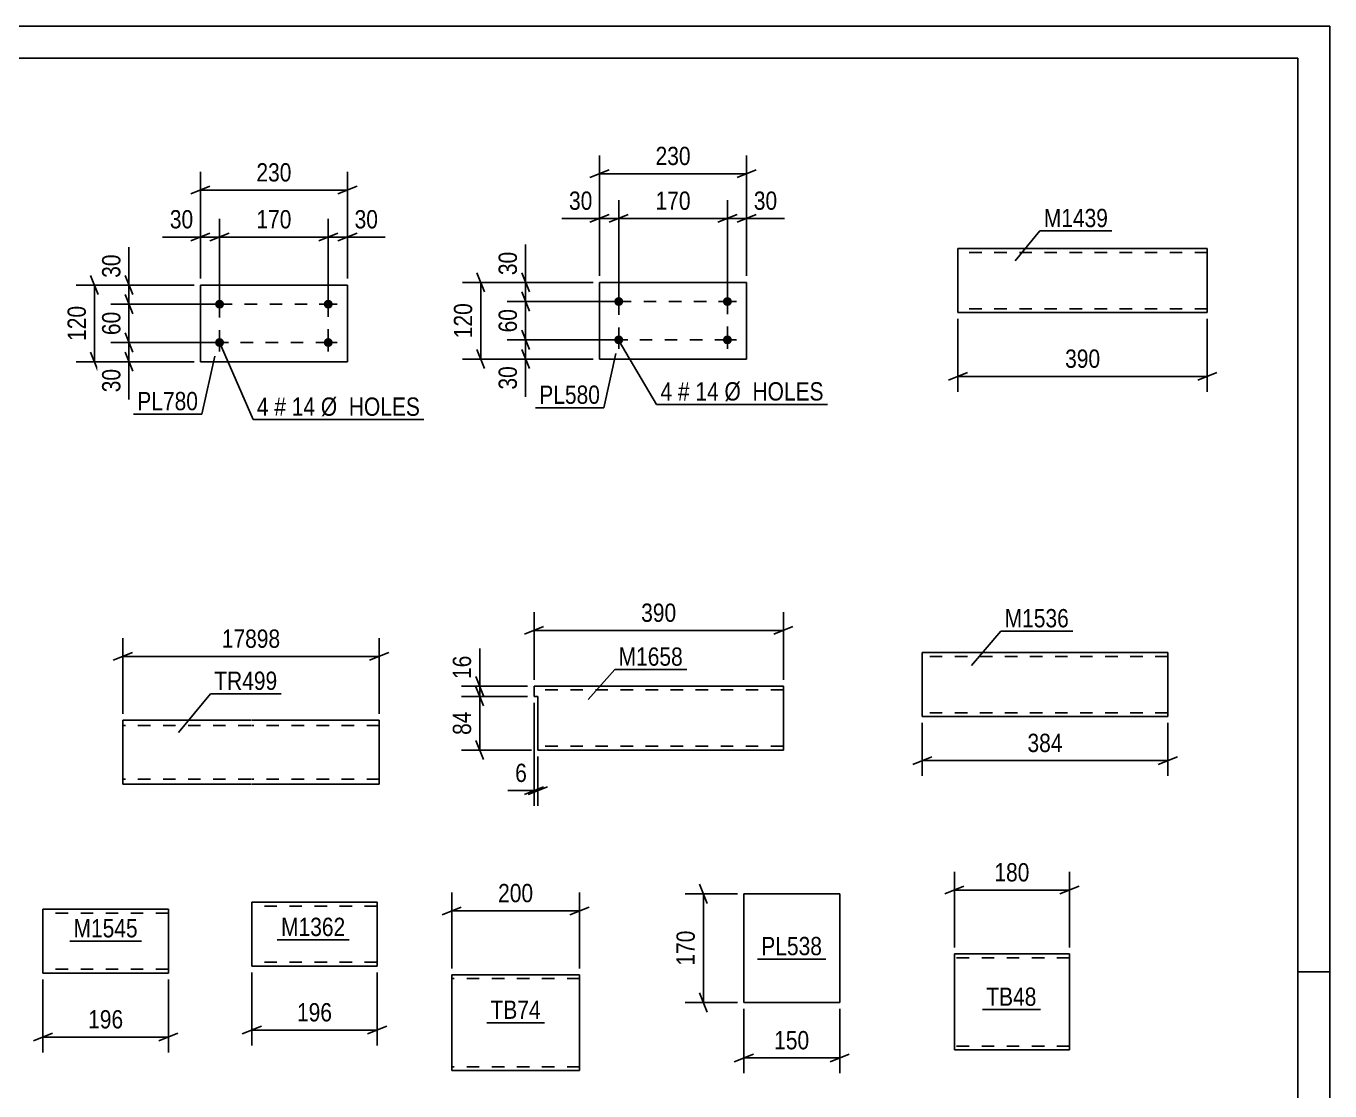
# Model space of a CAD drawing. Header units: millimetres. Extents: x 0 to 420, y 0 to 297.
# Drawn here: x 216 to 420, y 130.4 to 297 of the extents above; entities that cross this region are included whole.
import ezdxf

# ---------------------------------------------------------------- set-up
doc = ezdxf.new("R2010")
doc.units = ezdxf.units.MM
doc.linetypes.add('DXK_LINE_DOT2', pattern=[3.9198, 1.9599, -1.9599])
doc.styles.add('Arial Narrow', font='ARIALN.TTF', dxfattribs={"height": 0.2})

# ---------------------------------------------------------------- blocks, each defined once
blk = doc.blocks.new('Unknown-814761063-1133')
at = {"color": 5, "linetype": 'Continuous'}
for p, q in [((420, 297), (0, 297)), ((420, 0), (420, 297)), ((415, 292), (5, 292)), ((415, 5), (415, 292)), ((420, 149), (415, 149))]:
    blk.add_line(p, q, dxfattribs=at)
blk = doc.blocks.new('Part-814761063-9930 - 9929')
at = {"color": 2, "linetype": 'Continuous'}
for p, q in [((361.25, 136.9), (361.25, 151.81)), ((361.25, 151.81), (379.25, 151.81)), ((379.25, 151.81), (379.25, 136.81)), ((361.25, 136.81), (361.25, 136.9)), ((379.25, 136.81), (361.25, 136.81))]:
    blk.add_line(p, q, dxfattribs=at)
at = {"color": 7, "linetype": 'DXK_LINE_DOT2'}
for p, q in [((379.25, 151.21), (361.25, 151.21)), ((361.25, 137.41), (361.25, 137.46)), ((379.25, 137.41), (361.25, 137.41)), ((379.25, 137.41), (379.25, 137.46))]:
    blk.add_line(p, q, dxfattribs=at)
blk = doc.blocks.new('Part-814761063-9902 - 9901')
at = {"color": 2, "linetype": 'Continuous'}
for p, q in [((251.18, 188.37), (231.18, 188.37)), ((231.18, 188.37), (231.18, 178.37)), ((271.28, 188.37), (251.28, 188.37)), ((271.28, 188.37), (271.28, 186.77)), ((271.28, 186.77), (271.28, 179.97)), ((271.28, 178.37), (271.28, 179.97)), ((251.18, 178.37), (231.18, 178.37)), ((271.28, 178.37), (251.28, 178.37))]:
    blk.add_line(p, q, dxfattribs=at)
at = {"color": 7, "linetype": 'DXK_LINE_DOT2'}
for p, q in [((271.28, 186.77), (271.28, 188.25)), ((251.18, 187.57), (231.18, 187.57)), ((271.28, 187.57), (251.28, 187.57)), ((271.28, 179.23), (271.28, 179.66)), ((231.18, 179.17), (231.18, 179.23)), ((251.18, 179.17), (231.18, 179.17)), ((271.28, 179.17), (251.28, 179.17)), ((271.28, 179.17), (271.28, 179.23))]:
    blk.add_line(p, q, dxfattribs=at)
blk = doc.blocks.new('Part-814761063-9923 - 9922')
at = {"color": 2, "linetype": 'Continuous'}
for p, q in [((343.31, 161.23), (328.31, 161.23)), ((328.31, 144.23), (328.31, 161.23)), ((343.31, 144.23), (343.31, 161.23)), ((343.31, 144.23), (328.31, 144.23))]:
    blk.add_line(p, q, dxfattribs=at)
blk = doc.blocks.new('Part-814761063-9959 - 9958')
at = {"color": 2, "linetype": 'Continuous'}
for p, q in [((282.62, 133.66), (282.62, 148.56)), ((282.62, 148.56), (302.62, 148.56)), ((302.62, 148.56), (302.62, 134.76)), ((302.62, 133.56), (302.62, 134.76)), ((282.62, 133.66), (282.62, 133.56)), ((282.62, 133.56), (302.62, 133.56))]:
    blk.add_line(p, q, dxfattribs=at)
at = {"color": 7, "linetype": 'DXK_LINE_DOT2'}
for p, q in [((302.62, 147.96), (282.62, 147.96)), ((302.62, 147.92), (302.62, 147.96)), ((302.62, 147.96), (302.62, 147.92)), ((302.62, 147.82), (302.62, 147.92)), ((302.62, 147.92), (302.62, 147.82)), ((282.62, 134.16), (282.62, 134.21)), ((302.62, 134.16), (282.62, 134.16)), ((302.62, 134.21), (302.62, 134.53)), ((302.62, 134.16), (302.62, 134.21))]:
    blk.add_line(p, q, dxfattribs=at)
blk = doc.blocks.new('Part-814761063-10028 - 10027')
at = {"color": 2, "linetype": 'Continuous'}
for p, q in [((270.96, 159.91), (251.36, 159.91)), ((251.36, 150.01), (251.36, 159.91)), ((270.96, 159.91), (270.96, 151.11)), ((270.96, 149.91), (270.96, 151.11)), ((251.36, 149.91), (251.36, 150.01)), ((270.96, 149.91), (251.36, 149.91))]:
    blk.add_line(p, q, dxfattribs=at)
at = {"color": 7, "linetype": 'DXK_LINE_DOT2'}
for p, q in [((270.96, 159.31), (251.36, 159.31)), ((270.96, 159.31), (270.96, 159.27)), ((270.96, 159.27), (270.96, 159.31)), ((270.96, 159.17), (270.96, 159.27)), ((270.96, 159.27), (270.96, 159.17)), ((251.36, 150.51), (251.36, 150.56)), ((270.96, 150.51), (251.36, 150.51)), ((270.96, 150.56), (270.96, 150.89)), ((270.96, 150.51), (270.96, 150.56))]:
    blk.add_line(p, q, dxfattribs=at)
blk = doc.blocks.new('Part-814761063-10035 - 10034')
at = {"color": 2, "linetype": 'Continuous'}
for p, q in [((328.75, 256.9), (305.75, 256.9)), ((305.75, 244.9), (305.75, 256.9)), ((328.75, 244.9), (328.75, 256.9)), ((328.75, 244.9), (305.75, 244.9))]:
    blk.add_line(p, q, dxfattribs=at)
blk = doc.blocks.new('Bolt-814761063-10036 - 10034')
at = {"linetype": 'Continuous'}
for points in [[(308.75, 253.2, -1), (308.75, 254.6, -1)], [(325.75, 253.2, -1), (325.75, 254.6, -1)], [(308.75, 247.2, -1), (308.75, 248.6, -1)], [(325.75, 247.2, -1), (325.75, 248.6, -1)]]:
    blk.add_hatch(color=1, dxfattribs=at).paths.add_polyline_path(points)
at = {"color": 1, "linetype": 'Continuous'}
for p, q in [((308.75, 255.3), (308.75, 252.5)), ((325.75, 255.3), (325.75, 252.5)), ((310.15, 253.9), (307.35, 253.9)), ((327.15, 253.9), (324.35, 253.9)), ((308.75, 249.3), (308.75, 246.5)), ((325.75, 249.3), (325.75, 246.5)), ((310.15, 247.9), (307.35, 247.9)), ((327.15, 247.9), (324.35, 247.9))]:
    blk.add_line(p, q, dxfattribs=at)
blk = doc.blocks.new('Part-814761063-10095 - 10094')
at = {"color": 2, "linetype": 'Continuous'}
for p, q in [((400.82, 262.18), (361.82, 262.18)), ((361.82, 252.28), (361.82, 262.18)), ((400.82, 262.18), (400.82, 252.18)), ((361.82, 252.18), (361.82, 252.28)), ((400.82, 252.18), (361.82, 252.18))]:
    blk.add_line(p, q, dxfattribs=at)
at = {"color": 7, "linetype": 'DXK_LINE_DOT2'}
for p, q in [((400.82, 261.58), (361.82, 261.58)), ((361.82, 252.78), (361.82, 252.83)), ((400.82, 252.78), (361.82, 252.78)), ((400.82, 252.78), (400.82, 252.83))]:
    blk.add_line(p, q, dxfattribs=at)
blk = doc.blocks.new('Part-814761063-10149 - 10148')
at = {"color": 2, "linetype": 'Continuous'}
for p, q in [((356.24, 197.76), (356.24, 198.96)), ((356.24, 198.96), (394.64, 198.96)), ((394.64, 198.96), (394.64, 198.87)), ((394.64, 198.87), (394.64, 197.76)), ((356.24, 189.7), (356.24, 197.76)), ((394.64, 197.76), (394.64, 190.16)), ((356.24, 189.05), (356.24, 189.7)), ((394.64, 188.96), (394.64, 190.16)), ((356.24, 188.96), (356.24, 189.05)), ((394.64, 188.96), (356.24, 188.96))]:
    blk.add_line(p, q, dxfattribs=at)
at = {"color": 7, "linetype": 'DXK_LINE_DOT2'}
for p, q in [((394.64, 198.36), (356.24, 198.36)), ((394.64, 198.61), (394.64, 197.76)), ((356.24, 189.7), (356.24, 189.31)), ((394.64, 189.61), (394.64, 189.93)), ((356.24, 189.56), (356.24, 189.61)), ((394.64, 189.56), (356.24, 189.56)), ((356.24, 188.96), (356.24, 188.96)), ((394.64, 189.56), (394.64, 189.61)), ((394.64, 189.56), (394.64, 189.61))]:
    blk.add_line(p, q, dxfattribs=at)
blk = doc.blocks.new('Part-814761063-10160 - 10159')
at = {"color": 2, "linetype": 'Continuous'}
for p, q in [((238.3, 158.81), (218.68, 158.81)), ((218.68, 148.9), (218.68, 158.81)), ((238.3, 158.81), (238.3, 150.01)), ((218.68, 148.81), (218.68, 148.9)), ((238.3, 148.81), (238.3, 150.01)), ((238.3, 148.81), (218.68, 148.81))]:
    blk.add_line(p, q, dxfattribs=at)
at = {"color": 7, "linetype": 'DXK_LINE_DOT2'}
for p, q in [((238.3, 158.21), (218.68, 158.21)), ((238.3, 158.21), (238.3, 158.17)), ((238.3, 158.17), (238.3, 158.21)), ((238.3, 158.07), (238.3, 158.17)), ((238.3, 158.17), (238.3, 158.07)), ((218.68, 149.41), (218.68, 149.46)), ((238.3, 149.41), (218.68, 149.41)), ((238.3, 149.46), (238.3, 149.78)), ((238.3, 149.41), (238.3, 149.46))]:
    blk.add_line(p, q, dxfattribs=at)
blk = doc.blocks.new('Part-814761063-10167 - 10166')
at = {"color": 2, "linetype": 'Continuous'}
for p, q in [((266.31, 256.48), (243.31, 256.48)), ((243.31, 244.48), (243.31, 256.48)), ((266.31, 244.48), (266.31, 256.48)), ((266.31, 244.48), (243.31, 244.48))]:
    blk.add_line(p, q, dxfattribs=at)
blk = doc.blocks.new('Bolt-814761063-10168 - 10166')
at = {"linetype": 'Continuous'}
for points in [[(246.31, 252.78, -1), (246.31, 254.18, -1)], [(263.31, 252.78, -1), (263.31, 254.18, -1)], [(246.31, 246.78, -1), (246.31, 248.18, -1)], [(263.31, 246.78, -1), (263.31, 248.18, -1)]]:
    blk.add_hatch(color=1, dxfattribs=at).paths.add_polyline_path(points)
at = {"color": 1, "linetype": 'Continuous'}
for p, q in [((247.71, 253.48), (244.91, 253.48)), ((246.31, 252.08), (246.31, 254.88)), ((264.71, 253.48), (261.91, 253.48)), ((263.31, 252.08), (263.31, 254.88)), ((246.31, 246.08), (246.31, 248.88)), ((263.31, 246.08), (263.31, 248.88)), ((247.71, 247.48), (244.91, 247.48)), ((264.71, 247.48), (261.91, 247.48))]:
    blk.add_line(p, q, dxfattribs=at)
blk = doc.blocks.new('Part-814761063-10184 - 10183')
at = {"color": 2, "linetype": 'Continuous'}
for p, q in [((295.5, 193.72), (295.5, 192.12)), ((334.5, 193.72), (295.5, 193.72)), ((295.5, 192.12), (296.1, 192.11)), ((296.1, 183.81), (296.1, 192.11)), ((334.5, 193.72), (334.5, 193.62)), ((334.5, 193.62), (334.5, 192.52)), ((334.5, 192.52), (334.5, 183.72)), ((296.1, 183.72), (296.1, 183.81)), ((334.5, 183.72), (296.1, 183.72))]:
    blk.add_line(p, q, dxfattribs=at)
at = {"color": 7, "linetype": 'DXK_LINE_DOT2'}
for p, q in [((334.5, 193.12), (295.5, 193.12)), ((334.5, 193.36), (334.5, 192.52)), ((296.1, 184.36), (296.1, 184.46)), ((334.5, 184.32), (296.1, 184.32)), ((296.1, 183.81), (296.1, 183.72)), ((334.5, 184.36), (334.5, 184.46)), ((334.5, 184.32), (334.5, 184.36)), ((334.5, 184.32), (334.5, 184.36))]:
    blk.add_line(p, q, dxfattribs=at)
blk = doc.blocks.new('Rectangle-814761063-12265 - 10034')
at = {"color": 1, "linetype": 'DXK_LINE_DOT2'}
blk.add_lwpolyline([(308.75, 253.9), (325.75, 253.9), (325.75, 247.9), (308.75, 247.9), (308.75, 253.9)], close=True, dxfattribs=at)
blk = doc.blocks.new('Rectangle-814761063-12255 - 10166')
at = {"color": 1, "linetype": 'DXK_LINE_DOT2'}
blk.add_lwpolyline([(246.31, 253.48), (263.31, 253.48), (263.31, 247.48), (246.31, 247.48), (246.31, 253.48)], close=True, dxfattribs=at)
blk = doc.blocks.new('StraightDimension-814761063-10302 - 9929')
at = {"color": 7, "linetype": 'Continuous'}
for p, q in [((361.25, 152.81), (361.25, 164.66)), ((379.25, 152.81), (379.25, 164.66)), ((362.75, 162.41), (359.75, 161.21)), ((361.25, 161.81), (379.25, 161.81)), ((377.75, 161.21), (380.75, 162.41))]:
    blk.add_line(p, q, dxfattribs=at)
at = {"color": 0}
blk.add_wipeout([(373.6, 162.56), (373.6, 166.76), (366.91, 166.76), (366.91, 162.56)], dxfattribs=at)
at = {"color": 3, "style": 'Arial Narrow'}
blk.add_text('180', height=2.863, dxfattribs=at).set_placement((367.51, 163.16))
blk = doc.blocks.new('StraightDimension-814761063-10250 - 9901')
at = {"color": 7, "linetype": 'Continuous'}
for p, q in [((231.18, 189.37), (231.18, 201.22)), ((271.28, 189.37), (271.28, 201.22)), ((232.68, 198.97), (229.68, 197.77)), ((231.18, 198.37), (271.28, 198.37)), ((269.78, 197.77), (272.78, 198.97))]:
    blk.add_line(p, q, dxfattribs=at)
at = {"color": 0}
blk.add_wipeout([(256.4, 199.12), (256.4, 203.32), (246.06, 203.32), (246.06, 199.12)], dxfattribs=at)
at = {"color": 3, "style": 'Arial Narrow'}
blk.add_text('17898', height=2.863, dxfattribs=at).set_placement((246.66, 199.72))
blk = doc.blocks.new('StraightDimension-814761063-10294 - 9922')
at = {"color": 7, "linetype": 'Continuous'}
for p, q in [((327.31, 161.23), (319.14, 161.23)), ((322.59, 159.73), (321.39, 162.73)), ((321.99, 144.23), (321.99, 161.23)), ((321.39, 145.73), (322.59, 142.73)), ((327.31, 144.23), (319.14, 144.23))]:
    blk.add_line(p, q, dxfattribs=at)
at = {"color": 0}
blk.add_wipeout([(321.24, 156.07), (317.04, 156.07), (317.04, 149.39), (321.24, 149.39)], dxfattribs=at)
at = {"color": 3, "style": 'Arial Narrow'}
blk.add_text('170', height=2.863, rotation=90.0002, dxfattribs=at).set_placement((320.64, 149.99))
blk = doc.blocks.new('StraightDimension-814761063-10298 - 9922')
at = {"color": 7, "linetype": 'Continuous'}
for p, q in [((328.31, 143.23), (328.31, 133.14)), ((343.31, 143.23), (343.31, 133.14)), ((329.81, 136.14), (326.81, 134.94)), ((328.31, 135.54), (343.31, 135.54)), ((341.81, 134.94), (344.81, 136.14))]:
    blk.add_line(p, q, dxfattribs=at)
at = {"color": 0}
blk.add_wipeout([(339.15, 136.29), (339.15, 140.49), (332.46, 140.49), (332.46, 136.29)], dxfattribs=at)
at = {"color": 3, "style": 'Arial Narrow'}
blk.add_text('150', height=2.863, dxfattribs=at).set_placement((333.06, 136.89))
blk = doc.blocks.new('StraightDimension-814761063-10338 - 9958')
at = {"color": 7, "linetype": 'Continuous'}
for p, q in [((282.62, 149.56), (282.62, 161.41)), ((302.62, 149.56), (302.62, 161.41)), ((284.12, 159.16), (281.12, 157.96)), ((301.12, 157.96), (304.12, 159.16)), ((282.62, 158.56), (302.62, 158.56))]:
    blk.add_line(p, q, dxfattribs=at)
at = {"color": 0}
blk.add_wipeout([(295.96, 159.31), (295.96, 163.51), (289.28, 163.51), (289.28, 159.31)], dxfattribs=at)
at = {"color": 3, "style": 'Arial Narrow'}
blk.add_text('200', height=2.863, dxfattribs=at).set_placement((289.88, 159.91))
blk = doc.blocks.new('StraightDimension-814761063-10382 - 10027')
at = {"color": 7, "linetype": 'Continuous'}
for p, q in [((251.36, 148.91), (251.36, 137.51)), ((270.96, 148.91), (270.96, 137.51)), ((252.86, 140.51), (249.86, 139.31)), ((251.36, 139.91), (270.96, 139.91)), ((269.46, 139.31), (272.46, 140.51))]:
    blk.add_line(p, q, dxfattribs=at)
at = {"color": 0}
blk.add_wipeout([(264.5, 140.66), (264.5, 144.86), (257.82, 144.86), (257.82, 140.66)], dxfattribs=at)
at = {"color": 3, "style": 'Arial Narrow'}
blk.add_text('196', height=2.863, dxfattribs=at).set_placement((258.42, 141.26))
blk = doc.blocks.new('StraightDimension-814761063-10398 - 10034')
at = {"color": 7, "linetype": 'Continuous'}
for p, q in [((286.57, 258.4), (287.77, 255.4)), ((304.75, 256.9), (284.32, 256.9)), ((287.17, 244.9), (287.17, 256.9)), ((304.75, 244.9), (284.32, 244.9)), ((287.77, 243.4), (286.57, 246.4))]:
    blk.add_line(p, q, dxfattribs=at)
at = {"color": 0}
blk.add_wipeout([(286.42, 254.24), (282.22, 254.24), (282.22, 247.56), (286.42, 247.56)], dxfattribs=at)
at = {"color": 3, "style": 'Arial Narrow'}
blk.add_text('120', height=2.863, rotation=90.0002, dxfattribs=at).set_placement((285.82, 248.16))
blk = doc.blocks.new('StraightDimension-814761063-10386 - 10034')
at = {"color": 7, "linetype": 'Continuous'}
for p, q in [((293.57, 258.4), (294.77, 255.4)), ((304.75, 256.9), (291.32, 256.9)), ((294.77, 252.4), (293.57, 255.4)), ((294.17, 253.9), (294.17, 256.9)), ((307.75, 253.9), (291.32, 253.9))]:
    blk.add_line(p, q, dxfattribs=at)
at = {"color": 0}
blk.add_wipeout([(293.42, 262.28), (289.22, 262.28), (289.22, 257.43), (293.42, 257.43)], dxfattribs=at)
at = {"color": 7, "linetype": 'Continuous'}
blk.add_line((294.17, 256.9), (294.17, 262.81), dxfattribs=at)
blk.add_line((294.17, 256.9), (294.17, 262.81), dxfattribs=at)
at = {"color": 3, "style": 'Arial Narrow'}
blk.add_text('30', height=2.863, rotation=90.0002, dxfattribs=at).set_placement((292.82, 258.03))
blk = doc.blocks.new('StraightDimension-814761063-10388 - 10034')
at = {"color": 7, "linetype": 'Continuous'}
for p, q in [((293.57, 249.4), (294.77, 246.4)), ((307.75, 247.9), (291.32, 247.9)), ((294.17, 244.9), (294.17, 247.9)), ((304.75, 244.9), (291.32, 244.9)), ((294.77, 243.4), (293.57, 246.4))]:
    blk.add_line(p, q, dxfattribs=at)
at = {"color": 0}
blk.add_wipeout([(293.42, 244.38), (289.22, 244.38), (289.22, 239.52), (293.42, 239.52)], dxfattribs=at)
at = {"color": 7, "linetype": 'Continuous'}
blk.add_line((294.17, 244.9), (294.17, 239), dxfattribs=at)
blk.add_line((294.17, 244.9), (294.17, 239), dxfattribs=at)
at = {"color": 3, "style": 'Arial Narrow'}
blk.add_text('30', height=2.863, rotation=90.0002, dxfattribs=at).set_placement((292.82, 240.12))
blk = doc.blocks.new('StraightDimension-814761063-10387 - 10034')
at = {"color": 7, "linetype": 'Continuous'}
for p, q in [((293.57, 255.4), (294.77, 252.4)), ((307.75, 253.9), (291.32, 253.9)), ((294.17, 247.9), (294.17, 253.9)), ((294.77, 246.4), (293.57, 249.4)), ((307.75, 247.9), (291.32, 247.9))]:
    blk.add_line(p, q, dxfattribs=at)
at = {"color": 0}
blk.add_wipeout([(293.42, 253.33), (289.22, 253.33), (289.22, 248.47), (293.42, 248.47)], dxfattribs=at)
at = {"color": 3, "style": 'Arial Narrow'}
blk.add_text('60', height=2.863, rotation=90.0002, dxfattribs=at).set_placement((292.82, 249.07))
blk = doc.blocks.new('StraightDimension-814761063-10402 - 10034')
at = {"color": 7, "linetype": 'Continuous'}
for p, q in [((325.75, 254.9), (325.75, 269.75)), ((328.75, 257.9), (328.75, 269.75)), ((324.25, 266.3), (327.25, 267.5)), ((330.25, 267.5), (327.25, 266.3)), ((325.75, 266.9), (328.75, 266.9))]:
    blk.add_line(p, q, dxfattribs=at)
at = {"color": 0}
blk.add_wipeout([(334.14, 267.65), (334.14, 271.85), (329.28, 271.85), (329.28, 267.65)], dxfattribs=at)
at = {"color": 7, "linetype": 'Continuous'}
blk.add_line((328.75, 266.9), (334.66, 266.9), dxfattribs=at)
blk.add_line((328.75, 266.9), (334.66, 266.9), dxfattribs=at)
at = {"color": 3, "style": 'Arial Narrow'}
blk.add_text('30', height=2.863, dxfattribs=at).set_placement((329.88, 268.25))
blk = doc.blocks.new('StraightDimension-814761063-10403 - 10034')
at = {"color": 7, "linetype": 'Continuous'}
for p, q in [((308.75, 254.9), (308.75, 269.75)), ((325.75, 254.9), (325.75, 269.75)), ((310.25, 267.5), (307.25, 266.3)), ((324.25, 266.3), (327.25, 267.5)), ((308.75, 266.9), (325.75, 266.9))]:
    blk.add_line(p, q, dxfattribs=at)
at = {"color": 0}
blk.add_wipeout([(320.6, 267.65), (320.6, 271.85), (313.91, 271.85), (313.91, 267.65)], dxfattribs=at)
at = {"color": 3, "style": 'Arial Narrow'}
blk.add_text('170', height=2.863, dxfattribs=at).set_placement((314.51, 268.25))
blk = doc.blocks.new('StraightDimension-814761063-10404 - 10034')
at = {"color": 7, "linetype": 'Continuous'}
for p, q in [((305.75, 257.9), (305.75, 269.75)), ((308.75, 254.9), (308.75, 269.75)), ((304.25, 266.3), (307.25, 267.5)), ((310.25, 267.5), (307.25, 266.3)), ((305.75, 266.9), (308.75, 266.9))]:
    blk.add_line(p, q, dxfattribs=at)
at = {"color": 0}
blk.add_wipeout([(305.23, 267.65), (305.23, 271.85), (300.37, 271.85), (300.37, 267.65)], dxfattribs=at)
at = {"color": 7, "linetype": 'Continuous'}
blk.add_line((305.75, 266.9), (299.85, 266.9), dxfattribs=at)
blk.add_line((305.75, 266.9), (299.85, 266.9), dxfattribs=at)
at = {"color": 3, "style": 'Arial Narrow'}
blk.add_text('30', height=2.863, dxfattribs=at).set_placement((300.97, 268.25))
blk = doc.blocks.new('StraightDimension-814761063-10414 - 10034')
at = {"color": 7, "linetype": 'Continuous'}
for p, q in [((305.75, 257.9), (305.75, 276.75)), ((328.75, 257.9), (328.75, 276.75)), ((307.25, 274.5), (304.25, 273.3)), ((305.75, 273.9), (328.75, 273.9)), ((327.25, 273.3), (330.25, 274.5))]:
    blk.add_line(p, q, dxfattribs=at)
at = {"color": 0}
blk.add_wipeout([(320.6, 274.65), (320.6, 278.85), (313.91, 278.85), (313.91, 274.65)], dxfattribs=at)
at = {"color": 3, "style": 'Arial Narrow'}
blk.add_text('230', height=2.863, dxfattribs=at).set_placement((314.51, 275.25))
blk = doc.blocks.new('StraightDimension-814761063-10462 - 10094')
at = {"color": 7, "linetype": 'Continuous'}
for p, q in [((361.82, 251.18), (361.82, 239.78)), ((400.82, 251.18), (400.82, 239.78)), ((363.32, 242.78), (360.32, 241.58)), ((399.32, 241.58), (402.32, 242.78)), ((361.82, 242.18), (400.82, 242.18))]:
    blk.add_line(p, q, dxfattribs=at)
at = {"color": 0}
blk.add_wipeout([(384.66, 242.93), (384.66, 247.13), (377.98, 247.13), (377.98, 242.93)], dxfattribs=at)
at = {"color": 3, "style": 'Arial Narrow'}
blk.add_text('390', height=2.863, dxfattribs=at).set_placement((378.58, 243.53))
blk = doc.blocks.new('StraightDimension-814761063-10494 - 10148')
at = {"color": 7, "linetype": 'Continuous'}
for p, q in [((356.24, 187.96), (356.24, 179.66)), ((394.64, 187.96), (394.64, 179.66)), ((357.74, 182.66), (354.74, 181.46)), ((356.24, 182.06), (394.64, 182.06)), ((393.14, 181.46), (396.14, 182.66))]:
    blk.add_line(p, q, dxfattribs=at)
at = {"color": 0}
blk.add_wipeout([(378.78, 182.81), (378.78, 187.01), (372.09, 187.01), (372.09, 182.81)], dxfattribs=at)
at = {"color": 3, "style": 'Arial Narrow'}
blk.add_text('384', height=2.863, dxfattribs=at).set_placement((372.69, 183.41))
blk = doc.blocks.new('StraightDimension-814761063-10498 - 10159')
at = {"color": 7, "linetype": 'Continuous'}
for p, q in [((218.68, 147.81), (218.68, 136.41)), ((238.3, 147.81), (238.3, 136.41)), ((220.18, 139.41), (217.18, 138.21)), ((218.68, 138.81), (238.3, 138.81)), ((236.8, 138.21), (239.8, 139.41))]:
    blk.add_line(p, q, dxfattribs=at)
at = {"color": 0}
blk.add_wipeout([(231.83, 139.56), (231.83, 143.76), (225.15, 143.76), (225.15, 139.56)], dxfattribs=at)
at = {"color": 3, "style": 'Arial Narrow'}
blk.add_text('196', height=2.863, dxfattribs=at).set_placement((225.75, 140.16))
blk = doc.blocks.new('StraightDimension-814761063-11687 - 10166')
at = {"color": 7, "linetype": 'Continuous'}
for p, q in [((231.54, 254.98), (232.74, 251.98)), ((245.31, 253.48), (229.29, 253.48)), ((232.14, 247.48), (232.14, 253.48)), ((232.74, 245.98), (231.54, 248.98)), ((245.31, 247.48), (229.29, 247.48))]:
    blk.add_line(p, q, dxfattribs=at)
at = {"color": 0}
blk.add_wipeout([(231.39, 252.91), (227.19, 252.91), (227.19, 248.05), (231.39, 248.05)], dxfattribs=at)
at = {"color": 3, "style": 'Arial Narrow'}
blk.add_text('60', height=2.863, rotation=90.0002, dxfattribs=at).set_placement((230.79, 248.65))
blk = doc.blocks.new('StraightDimension-814761063-10518 - 10166')
at = {"color": 7, "linetype": 'Continuous'}
for p, q in [((263.31, 254.48), (263.31, 266.84)), ((266.31, 257.48), (266.31, 266.84)), ((261.81, 263.39), (264.81, 264.59)), ((263.31, 263.99), (266.31, 263.99)), ((267.81, 264.59), (264.81, 263.39))]:
    blk.add_line(p, q, dxfattribs=at)
at = {"color": 0}
blk.add_wipeout([(271.69, 264.74), (271.69, 268.94), (266.83, 268.94), (266.83, 264.74)], dxfattribs=at)
at = {"color": 7, "linetype": 'Continuous'}
blk.add_line((266.31, 263.99), (272.21, 263.99), dxfattribs=at)
blk.add_line((266.31, 263.99), (272.21, 263.99), dxfattribs=at)
at = {"color": 3, "style": 'Arial Narrow'}
blk.add_text('30', height=2.863, dxfattribs=at).set_placement((267.43, 265.34))
blk = doc.blocks.new('StraightDimension-814761063-10514 - 10166')
at = {"color": 7, "linetype": 'Continuous'}
for p, q in [((226.14, 257.98), (227.34, 254.98)), ((242.31, 256.48), (223.89, 256.48)), ((226.74, 244.48), (226.74, 256.48)), ((227.34, 242.98), (226.14, 245.98)), ((242.31, 244.48), (223.89, 244.48))]:
    blk.add_line(p, q, dxfattribs=at)
at = {"color": 0}
blk.add_wipeout([(225.99, 253.82), (221.79, 253.82), (221.79, 247.14), (225.99, 247.14)], dxfattribs=at)
at = {"color": 3, "style": 'Arial Narrow'}
blk.add_text('120', height=2.863, rotation=90.0002, dxfattribs=at).set_placement((225.39, 247.74))
blk = doc.blocks.new('StraightDimension-814761063-10519 - 10166')
at = {"color": 7, "linetype": 'Continuous'}
for p, q in [((246.31, 254.48), (246.31, 266.84)), ((263.31, 254.48), (263.31, 266.84)), ((247.81, 264.59), (244.81, 263.39)), ((246.31, 263.99), (263.31, 263.99)), ((261.81, 263.39), (264.81, 264.59))]:
    blk.add_line(p, q, dxfattribs=at)
at = {"color": 0}
blk.add_wipeout([(258.15, 264.74), (258.15, 268.94), (251.47, 268.94), (251.47, 264.74)], dxfattribs=at)
at = {"color": 3, "style": 'Arial Narrow'}
blk.add_text('170', height=2.863, dxfattribs=at).set_placement((252.07, 265.34))
blk = doc.blocks.new('StraightDimension-814761063-10520 - 10166')
at = {"color": 7, "linetype": 'Continuous'}
for p, q in [((243.31, 257.48), (243.31, 266.84)), ((246.31, 254.48), (246.31, 266.84)), ((241.81, 263.39), (244.81, 264.59)), ((243.31, 263.99), (246.31, 263.99)), ((247.81, 264.59), (244.81, 263.39))]:
    blk.add_line(p, q, dxfattribs=at)
at = {"color": 0}
blk.add_wipeout([(242.78, 264.74), (242.78, 268.94), (237.93, 268.94), (237.93, 264.74)], dxfattribs=at)
at = {"color": 7, "linetype": 'Continuous'}
blk.add_line((243.31, 263.99), (237.4, 263.99), dxfattribs=at)
blk.add_line((243.31, 263.99), (237.4, 263.99), dxfattribs=at)
at = {"color": 3, "style": 'Arial Narrow'}
blk.add_text('30', height=2.863, dxfattribs=at).set_placement((238.53, 265.34))
blk = doc.blocks.new('StraightDimension-814761063-10530 - 10166')
at = {"color": 7, "linetype": 'Continuous'}
for p, q in [((243.31, 257.48), (243.31, 274.18)), ((266.31, 257.48), (266.31, 274.18)), ((244.81, 271.93), (241.81, 270.73)), ((243.31, 271.33), (266.31, 271.33)), ((264.81, 270.73), (267.81, 271.93))]:
    blk.add_line(p, q, dxfattribs=at)
at = {"color": 0}
blk.add_wipeout([(258.15, 272.08), (258.15, 276.28), (251.47, 276.28), (251.47, 272.08)], dxfattribs=at)
at = {"color": 3, "style": 'Arial Narrow'}
blk.add_text('230', height=2.863, dxfattribs=at).set_placement((252.07, 272.68))
blk = doc.blocks.new('StraightDimension-814761063-11686 - 10166')
at = {"color": 7, "linetype": 'Continuous'}
for p, q in [((231.54, 257.98), (232.74, 254.98)), ((242.31, 256.48), (229.29, 256.48)), ((232.74, 251.98), (231.54, 254.98)), ((232.14, 253.48), (232.14, 256.48)), ((245.31, 253.48), (229.29, 253.48))]:
    blk.add_line(p, q, dxfattribs=at)
at = {"color": 0}
blk.add_wipeout([(231.39, 261.86), (227.19, 261.86), (227.19, 257.01), (231.39, 257.01)], dxfattribs=at)
at = {"color": 7, "linetype": 'Continuous'}
blk.add_line((232.14, 256.48), (232.14, 262.39), dxfattribs=at)
blk.add_line((232.14, 256.48), (232.14, 262.39), dxfattribs=at)
at = {"color": 3, "style": 'Arial Narrow'}
blk.add_text('30', height=2.863, rotation=90.0002, dxfattribs=at).set_placement((230.79, 257.61))
blk = doc.blocks.new('StraightDimension-814761063-11688 - 10166')
at = {"color": 7, "linetype": 'Continuous'}
for p, q in [((231.54, 248.98), (232.74, 245.98)), ((245.31, 247.48), (229.29, 247.48)), ((232.14, 244.48), (232.14, 247.48)), ((232.74, 242.98), (231.54, 245.98)), ((242.31, 244.48), (229.29, 244.48))]:
    blk.add_line(p, q, dxfattribs=at)
at = {"color": 0}
blk.add_wipeout([(231.39, 243.96), (227.19, 243.96), (227.19, 239.1), (231.39, 239.1)], dxfattribs=at)
at = {"color": 7, "linetype": 'Continuous'}
blk.add_line((232.14, 244.48), (232.14, 238.57), dxfattribs=at)
blk.add_line((232.14, 244.48), (232.14, 238.57), dxfattribs=at)
at = {"color": 3, "style": 'Arial Narrow'}
blk.add_text('30', height=2.863, rotation=90.0002, dxfattribs=at).set_placement((230.79, 239.7))
blk = doc.blocks.new('StraightDimension-814761063-10549 - 10183')
at = {"color": 7, "linetype": 'Continuous'}
for p, q in [((295.5, 191.12), (295.5, 174.97)), ((296.1, 182.72), (296.1, 174.97)), ((294, 176.77), (297, 177.97)), ((297.6, 177.97), (294.6, 176.77)), ((295.5, 177.37), (296.1, 177.37))]:
    blk.add_line(p, q, dxfattribs=at)
at = {"color": 0}
blk.add_wipeout([(294.97, 178.12), (294.97, 182.32), (291.95, 182.32), (291.95, 178.12)], dxfattribs=at)
at = {"color": 7, "linetype": 'Continuous'}
blk.add_line((295.5, 177.37), (291.42, 177.37), dxfattribs=at)
blk.add_line((295.5, 177.37), (291.42, 177.37), dxfattribs=at)
at = {"color": 3, "style": 'Arial Narrow'}
blk.add_text('6', height=2.86, dxfattribs=at).set_placement((292.55, 178.72))
blk = doc.blocks.new('StraightDimension-814761063-10554 - 10183')
at = {"color": 7, "linetype": 'Continuous'}
for p, q in [((295.5, 194.72), (295.5, 205.28)), ((334.5, 194.72), (334.5, 205.28)), ((297, 203.03), (294, 201.83)), ((295.5, 202.43), (334.5, 202.43)), ((333, 201.83), (336, 203.03))]:
    blk.add_line(p, q, dxfattribs=at)
at = {"color": 0}
blk.add_wipeout([(318.34, 203.18), (318.34, 207.38), (311.66, 207.38), (311.66, 203.18)], dxfattribs=at)
at = {"color": 3, "style": 'Arial Narrow'}
blk.add_text('390', height=2.863, dxfattribs=at).set_placement((312.26, 203.78))
blk = doc.blocks.new('StraightDimension-814761063-11820 - 10183')
at = {"color": 7, "linetype": 'Continuous'}
for p, q in [((286.4, 195.22), (287.6, 192.22)), ((294.5, 193.72), (284.15, 193.72)), ((294.5, 192.12), (284.15, 192.12)), ((287.6, 190.62), (286.4, 193.62)), ((287, 192.12), (287, 193.72))]:
    blk.add_line(p, q, dxfattribs=at)
at = {"color": 0}
blk.add_wipeout([(286.25, 199.1), (282.05, 199.1), (282.05, 194.24), (286.25, 194.24)], dxfattribs=at)
at = {"color": 7, "linetype": 'Continuous'}
blk.add_line((287, 193.72), (287, 199.62), dxfattribs=at)
blk.add_line((287, 193.72), (287, 199.62), dxfattribs=at)
at = {"color": 3, "style": 'Arial Narrow'}
blk.add_text('16', height=2.863, rotation=90.0002, dxfattribs=at).set_placement((285.65, 194.84))
blk = doc.blocks.new('StraightDimension-814761063-11821 - 10183')
at = {"color": 7, "linetype": 'Continuous'}
for p, q in [((294.5, 192.12), (284.15, 192.12)), ((286.4, 193.62), (287.6, 190.62)), ((287, 183.72), (287, 192.12)), ((295.1, 183.72), (284.15, 183.72)), ((287.6, 182.22), (286.4, 185.22))]:
    blk.add_line(p, q, dxfattribs=at)
at = {"color": 0}
blk.add_wipeout([(286.25, 190.34), (282.05, 190.34), (282.05, 185.49), (286.25, 185.49)], dxfattribs=at)
at = {"color": 3, "style": 'Arial Narrow'}
blk.add_text('84', height=2.863, rotation=90.0002, dxfattribs=at).set_placement((285.65, 186.09))
blk = doc.blocks.new('Mark-814761063-10602 - 9929')
at = {"color": 0}
blk.add_wipeout([(374.1, 143.7), (374.1, 146.7), (366.24, 146.7), (366.24, 143.7)], dxfattribs=at)
blk.add_wipeout([(374.1, 143.7), (374.1, 146.7), (366.24, 146.7), (366.24, 143.7)], dxfattribs=at)
at = {"color": 30, "linetype": 'Continuous'}
blk.add_line((365.64, 143.1), (374.7, 143.1), dxfattribs=at)
at = {"color": 3, "style": 'Arial Narrow'}
blk.add_text('TB48', height=2.863, dxfattribs=at).set_placement((366.24, 143.7))
blk = doc.blocks.new('Mark-814761063-10595 - 9901')
at = {"color": 0}
blk.add_wipeout([(255.35, 193.13), (255.35, 196.13), (245.48, 196.13), (245.48, 193.13)], dxfattribs=at)
blk.add_wipeout([(255.35, 193.13), (255.35, 196.13), (245.48, 196.13), (245.48, 193.13)], dxfattribs=at)
at = {"color": 30, "linetype": 'Continuous'}
for p, q in [((239.86, 186.47), (244.88, 192.53)), ((244.88, 192.53), (255.95, 192.53))]:
    blk.add_line(p, q, dxfattribs=at)
at = {"color": 3, "style": 'Arial Narrow'}
blk.add_text('TR499', height=2.863, dxfattribs=at).set_placement((245.48, 193.13))
blk = doc.blocks.new('Mark-814761063-11857 - 9922')
at = {"color": 0}
blk.add_wipeout([(340.56, 151.62), (340.56, 154.62), (331.05, 154.62), (331.05, 151.62)], dxfattribs=at)
blk.add_wipeout([(340.56, 151.62), (340.56, 154.62), (331.05, 154.62), (331.05, 151.62)], dxfattribs=at)
at = {"color": 30, "linetype": 'Continuous'}
blk.add_line((330.45, 151.02), (341.16, 151.02), dxfattribs=at)
at = {"color": 3, "style": 'Arial Narrow'}
blk.add_text('PL538', height=2.863, dxfattribs=at).set_placement((331.05, 151.62))
blk = doc.blocks.new('Mark-814761063-10608 - 9958')
at = {"color": 0}
blk.add_wipeout([(296.55, 141.66), (296.55, 144.66), (288.69, 144.66), (288.69, 141.66)], dxfattribs=at)
blk.add_wipeout([(296.55, 141.66), (296.55, 144.66), (288.69, 144.66), (288.69, 141.66)], dxfattribs=at)
at = {"color": 30, "linetype": 'Continuous'}
blk.add_line((288.09, 141.06), (297.15, 141.06), dxfattribs=at)
at = {"color": 3, "style": 'Arial Narrow'}
blk.add_text('TB74', height=2.863, dxfattribs=at).set_placement((288.69, 141.66))
blk = doc.blocks.new('Mark-814761063-10612 - 10027')
at = {"color": 0}
blk.add_wipeout([(265.99, 154.62), (265.99, 157.62), (255.93, 157.62), (255.93, 154.62)], dxfattribs=at)
blk.add_wipeout([(265.99, 154.62), (265.99, 157.62), (255.93, 157.62), (255.93, 154.62)], dxfattribs=at)
at = {"color": 30, "linetype": 'Continuous'}
blk.add_line((255.33, 154.02), (266.59, 154.02), dxfattribs=at)
at = {"color": 3, "style": 'Arial Narrow'}
blk.add_text('M1362', height=2.863, dxfattribs=at).set_placement((255.93, 154.62))
blk = doc.blocks.new('Mark-814761063-11766 - 10034')
at = {"color": 0}
blk.add_wipeout([(317.11, 238.41), (317.11, 241.41), (315.28, 241.41), (315.28, 238.41)], dxfattribs=at)
blk.add_wipeout([(317.11, 238.41), (317.11, 241.41), (315.28, 241.41), (315.28, 238.41)], dxfattribs=at)
at = {"color": 7, "linetype": 'Continuous'}
blk.add_line((308.66, 247.96), (314.68, 237.81), dxfattribs=at)
at = {"color": 0}
blk.add_wipeout([(319.84, 238.41), (319.84, 241.41), (318.01, 241.41), (318.01, 238.41)], dxfattribs=at)
blk.add_wipeout([(319.84, 238.41), (319.84, 241.41), (318.01, 241.41), (318.01, 238.41)], dxfattribs=at)
at = {"color": 3, "style": 'Arial Narrow'}
blk.add_text('4', height=2.86, dxfattribs=at).set_placement((315.28, 238.41))
at = {"color": 0}
blk.add_wipeout([(324.39, 238.41), (324.39, 241.41), (320.74, 241.41), (320.74, 238.41)], dxfattribs=at)
blk.add_wipeout([(324.39, 238.41), (324.39, 241.41), (320.74, 241.41), (320.74, 238.41)], dxfattribs=at)
at = {"color": 3, "style": 'Arial Narrow'}
blk.add_text('#', height=2.86, dxfattribs=at).set_placement((318.01, 238.41))
at = {"color": 0}
blk.add_wipeout([(340.82, 238.41), (340.82, 241.41), (325.29, 241.41), (325.29, 238.41)], dxfattribs=at)
blk.add_wipeout([(340.82, 238.41), (340.82, 241.41), (325.29, 241.41), (325.29, 238.41)], dxfattribs=at)
at = {"color": 7, "linetype": 'Continuous'}
blk.add_line((314.68, 237.81), (341.42, 237.81), dxfattribs=at)
at = {"color": 3, "style": 'Arial Narrow'}
for s, p in [('14', (320.74, 238.41)), ('Ø  HOLES', (325.29, 238.41))]:
    blk.add_text(s, height=2.863, dxfattribs=at).set_placement(p)
blk = doc.blocks.new('Mark-814761063-10615 - 10034')
at = {"color": 0}
blk.add_wipeout([(305.83, 237.89), (305.83, 240.89), (296.32, 240.89), (296.32, 237.89)], dxfattribs=at)
blk.add_wipeout([(305.83, 237.89), (305.83, 240.89), (296.32, 240.89), (296.32, 237.89)], dxfattribs=at)
at = {"color": 30, "linetype": 'Continuous'}
for p in [(308.31, 245.79), (295.72, 237.29)]:
    blk.add_line(p, (306.43, 237.29), dxfattribs=at)
at = {"color": 3, "style": 'Arial Narrow'}
blk.add_text('PL580', height=2.863, dxfattribs=at).set_placement((296.32, 237.89))
blk = doc.blocks.new('Mark-814761063-10631 - 10094')
at = {"color": 0}
blk.add_wipeout([(385.29, 265.54), (385.29, 268.54), (375.24, 268.54), (375.24, 265.54)], dxfattribs=at)
blk.add_wipeout([(385.29, 265.54), (385.29, 268.54), (375.24, 268.54), (375.24, 265.54)], dxfattribs=at)
at = {"color": 30, "linetype": 'Continuous'}
for p, q in [((370.77, 260.26), (374.64, 264.94)), ((374.64, 264.94), (385.89, 264.94))]:
    blk.add_line(p, q, dxfattribs=at)
at = {"color": 3, "style": 'Arial Narrow'}
blk.add_text('M1439', height=2.863, dxfattribs=at).set_placement((375.24, 265.54))
blk = doc.blocks.new('Mark-814761063-10643 - 10148')
at = {"color": 0}
blk.add_wipeout([(379.17, 202.92), (379.17, 205.92), (369.12, 205.92), (369.12, 202.92)], dxfattribs=at)
blk.add_wipeout([(379.17, 202.92), (379.17, 205.92), (369.12, 205.92), (369.12, 202.92)], dxfattribs=at)
at = {"color": 30, "linetype": 'Continuous'}
for p, q in [((363.95, 196.93), (368.52, 202.32)), ((368.52, 202.32), (379.77, 202.32))]:
    blk.add_line(p, q, dxfattribs=at)
at = {"color": 3, "style": 'Arial Narrow'}
blk.add_text('M1536', height=2.863, dxfattribs=at).set_placement((369.12, 202.92))
blk = doc.blocks.new('Mark-814761063-10646 - 10159')
at = {"color": 0}
blk.add_wipeout([(233.51, 154.41), (233.51, 157.41), (223.46, 157.41), (223.46, 154.41)], dxfattribs=at)
blk.add_wipeout([(233.51, 154.41), (233.51, 157.41), (223.46, 157.41), (223.46, 154.41)], dxfattribs=at)
at = {"color": 30, "linetype": 'Continuous'}
blk.add_line((222.86, 153.81), (234.11, 153.81), dxfattribs=at)
at = {"color": 3, "style": 'Arial Narrow'}
blk.add_text('M1545', height=2.863, dxfattribs=at).set_placement((223.46, 154.41))
blk = doc.blocks.new('Mark-814761063-11721 - 10166')
at = {"color": 0}
blk.add_wipeout([(253.97, 236.02), (253.97, 239.02), (252.14, 239.02), (252.14, 236.02)], dxfattribs=at)
blk.add_wipeout([(253.97, 236.02), (253.97, 239.02), (252.14, 239.02), (252.14, 236.02)], dxfattribs=at)
at = {"color": 7, "linetype": 'Continuous'}
blk.add_line((246.26, 247.66), (251.54, 235.42), dxfattribs=at)
at = {"color": 0}
blk.add_wipeout([(256.7, 236.02), (256.7, 239.02), (254.87, 239.02), (254.87, 236.02)], dxfattribs=at)
blk.add_wipeout([(256.7, 236.02), (256.7, 239.02), (254.87, 239.02), (254.87, 236.02)], dxfattribs=at)
at = {"color": 3, "style": 'Arial Narrow'}
blk.add_text('4', height=2.86, dxfattribs=at).set_placement((252.14, 236.02))
at = {"color": 0}
blk.add_wipeout([(261.25, 236.02), (261.25, 239.02), (257.6, 239.02), (257.6, 236.02)], dxfattribs=at)
blk.add_wipeout([(261.25, 236.02), (261.25, 239.02), (257.6, 239.02), (257.6, 236.02)], dxfattribs=at)
at = {"color": 3, "style": 'Arial Narrow'}
blk.add_text('#', height=2.86, dxfattribs=at).set_placement((254.87, 236.02))
at = {"color": 0}
blk.add_wipeout([(277.68, 236.02), (277.68, 239.02), (262.15, 239.02), (262.15, 236.02)], dxfattribs=at)
blk.add_wipeout([(277.68, 236.02), (277.68, 239.02), (262.15, 239.02), (262.15, 236.02)], dxfattribs=at)
at = {"color": 7, "linetype": 'Continuous'}
blk.add_line((251.54, 235.42), (278.28, 235.42), dxfattribs=at)
at = {"color": 3, "style": 'Arial Narrow'}
for s, p in [('14', (257.6, 236.02)), ('Ø  HOLES', (262.15, 236.02))]:
    blk.add_text(s, height=2.863, dxfattribs=at).set_placement(p)
blk = doc.blocks.new('Mark-814761063-10649 - 10166')
at = {"color": 0}
blk.add_wipeout([(242.94, 236.89), (242.94, 239.89), (233.44, 239.89), (233.44, 236.89)], dxfattribs=at)
blk.add_wipeout([(242.94, 236.89), (242.94, 239.89), (233.44, 239.89), (233.44, 236.89)], dxfattribs=at)
at = {"color": 30, "linetype": 'Continuous'}
for p in [(245.57, 245.36), (232.84, 236.29)]:
    blk.add_line(p, (243.54, 236.29), dxfattribs=at)
at = {"color": 3, "style": 'Arial Narrow'}
blk.add_text('PL780', height=2.863, dxfattribs=at).set_placement((233.44, 236.89))
blk = doc.blocks.new('Mark-814761063-10655 - 10183')
at = {"color": 0}
blk.add_wipeout([(318.78, 196.91), (318.78, 199.91), (308.73, 199.91), (308.73, 196.91)], dxfattribs=at)
blk.add_wipeout([(318.78, 196.91), (318.78, 199.91), (308.73, 199.91), (308.73, 196.91)], dxfattribs=at)
at = {"color": 30, "linetype": 'Continuous'}
for p, q in [((303.96, 191.62), (308.13, 196.31)), ((308.13, 196.31), (319.38, 196.31))]:
    blk.add_line(p, q, dxfattribs=at)
at = {"color": 3, "style": 'Arial Narrow'}
blk.add_text('M1658', height=2.863, dxfattribs=at).set_placement((308.73, 196.91))

msp = doc.modelspace()

# ---------------------------------------------------------------- block references
for name in ['Unknown-814761063-1133', 'Part-814761063-10095 - 10094', 'Part-814761063-10167 - 10166', 'Part-814761063-10035 - 10034', 'Bolt-814761063-10036 - 10034', 'Bolt-814761063-10168 - 10166', 'Rectangle-814761063-12255 - 10166', 'Rectangle-814761063-12265 - 10034', 'Part-814761063-10149 - 10148', 'Part-814761063-10184 - 10183', 'Part-814761063-9902 - 9901', 'Part-814761063-9923 - 9922', 'Part-814761063-10028 - 10027', 'Part-814761063-10160 - 10159', 'Part-814761063-9930 - 9929', 'Part-814761063-9959 - 9958']:
    msp.add_blockref(name, (0, 0))

# ---------------------------------------------------------------- next in the draw order: block references
for name in ['StraightDimension-814761063-10402 - 10034', 'StraightDimension-814761063-10518 - 10166', 'Mark-814761063-10631 - 10094', 'StraightDimension-814761063-10398 - 10034', 'StraightDimension-814761063-11687 - 10166', 'StraightDimension-814761063-10462 - 10094', 'StraightDimension-814761063-10554 - 10183', 'Mark-814761063-10643 - 10148', 'StraightDimension-814761063-10250 - 9901', 'StraightDimension-814761063-10549 - 10183', 'StraightDimension-814761063-10494 - 10148', 'StraightDimension-814761063-10302 - 9929', 'StraightDimension-814761063-10338 - 9958', 'StraightDimension-814761063-10294 - 9922', 'Mark-814761063-10646 - 10159', 'Mark-814761063-10612 - 10027', 'Mark-814761063-11857 - 9922', 'StraightDimension-814761063-10382 - 10027', 'StraightDimension-814761063-10498 - 10159', 'Mark-814761063-10602 - 9929', 'Mark-814761063-10608 - 9958']:
    msp.add_blockref(name, (0, 0))

# ---------------------------------------------------------------- next in the draw order: block references
for name in ['StraightDimension-814761063-10519 - 10166', 'StraightDimension-814761063-10386 - 10034', 'StraightDimension-814761063-10514 - 10166', 'StraightDimension-814761063-10388 - 10034', 'Mark-814761063-10655 - 10183', 'StraightDimension-814761063-11820 - 10183', 'Mark-814761063-10595 - 9901', 'StraightDimension-814761063-10298 - 9922']:
    msp.add_blockref(name, (0, 0))

# ---------------------------------------------------------------- next in the draw order: block references
for name in ['StraightDimension-814761063-10520 - 10166', 'StraightDimension-814761063-10387 - 10034', 'StraightDimension-814761063-11688 - 10166', 'StraightDimension-814761063-11821 - 10183']:
    msp.add_blockref(name, (0, 0))

# ---------------------------------------------------------------- next in the draw order: block references
for name in ['StraightDimension-814761063-10530 - 10166', 'StraightDimension-814761063-10403 - 10034', 'Mark-814761063-11721 - 10166', 'Mark-814761063-11766 - 10034']:
    msp.add_blockref(name, (0, 0))

# ---------------------------------------------------------------- next in the draw order: block references
for name in ['StraightDimension-814761063-10404 - 10034', 'StraightDimension-814761063-11686 - 10166', 'Mark-814761063-10649 - 10166', 'Mark-814761063-10615 - 10034']:
    msp.add_blockref(name, (0, 0))

# ---------------------------------------------------------------- next in the draw order: block references
msp.add_blockref('StraightDimension-814761063-10414 - 10034', (0, 0))

doc.saveas('drawing.dxf')
